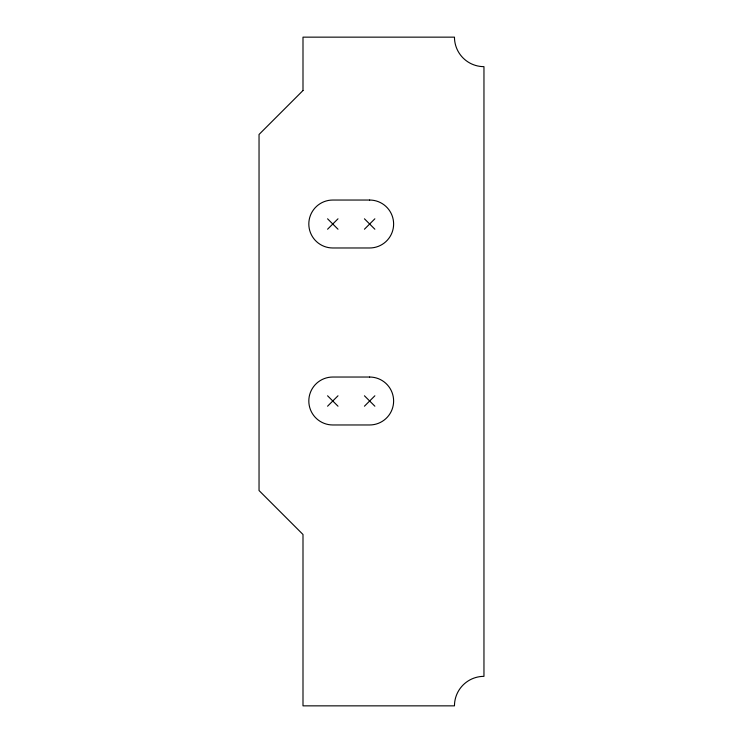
<?xml version="1.0" encoding="UTF-8"?>
<svg xmlns="http://www.w3.org/2000/svg" width="743" height="743" viewBox="0 0 743 743"><rect width="100%" height="100%" fill="white"/><g stroke="black" fill="none" stroke-linecap="round" stroke-linejoin="round"><path stroke-width="1.11" d="M327.57 229.225L338 218.804M364.441 229.225L374.871 218.804M327.57 406.207L338 395.787M364.441 406.207L374.871 395.787M364.441 218.804L374.871 229.225M327.57 218.804L338 229.225M364.441 395.787L374.871 406.207M327.57 395.787L338 406.207M302.995 90.525L259.038 134.474L259.038 490.538L302.995 534.486L302.995 705.85L454.465 705.85A29.497 29.497 0 0 1 483.962 676.353L483.962 66.647A29.497 29.497 0 0 1 454.465 37.15L302.995 37.15L302.995 90.525M369.652 200.043L332.78 200.043A23.971 23.971 0 0 0 308.819 224.014A23.971 23.971 0 0 0 332.78 247.976L369.652 247.976A23.971 23.971 0 0 0 393.623 224.014A23.971 23.971 0 0 0 369.652 200.043M369.652 377.035L332.78 377.035A23.971 23.971 0 0 0 308.819 400.997A23.971 23.971 0 0 0 332.78 424.968L369.652 424.968A23.971 23.971 0 0 0 393.623 400.997A23.971 23.971 0 0 0 369.652 377.035"/></g></svg>
